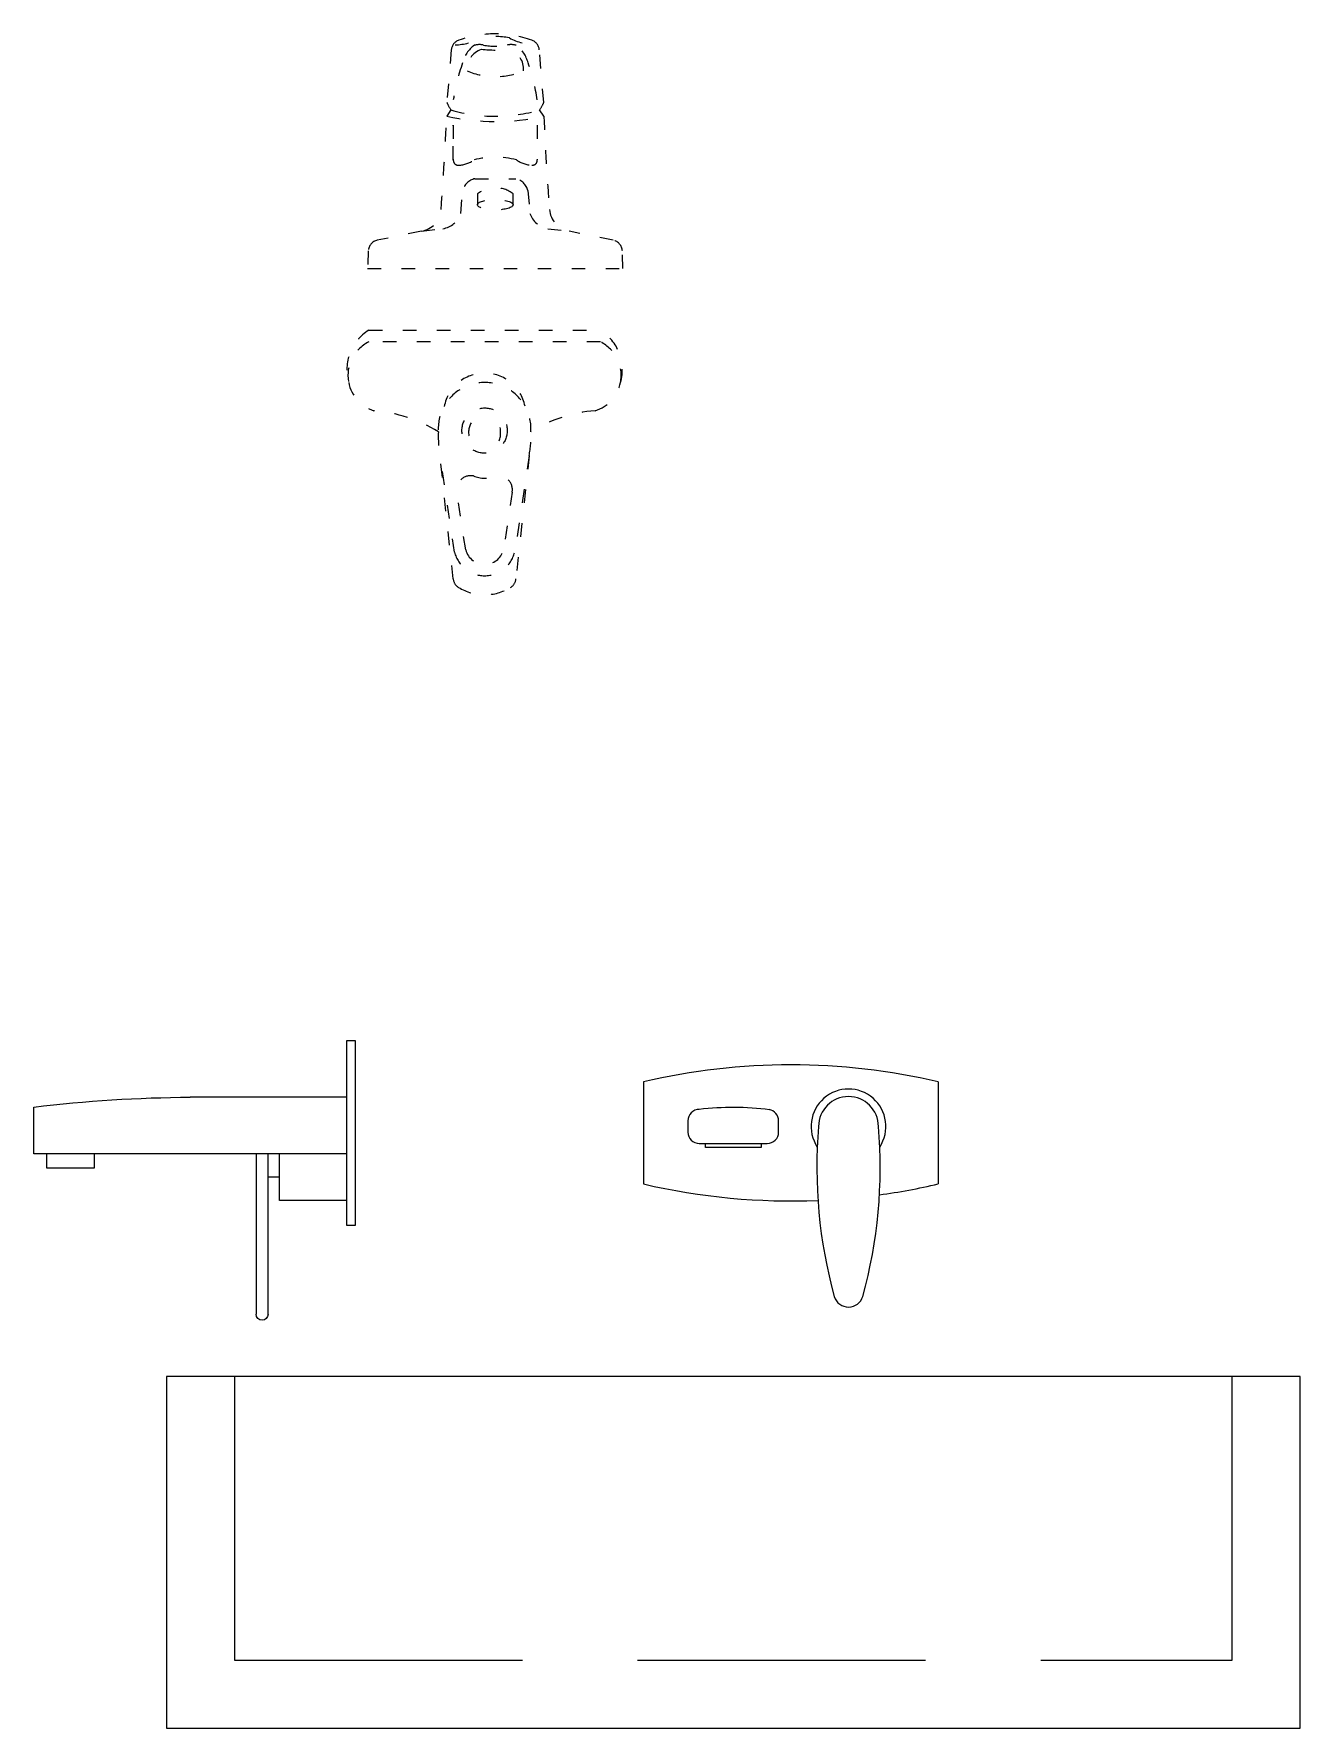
# Model space of a CAD drawing. Header units: millimetres. Extents: x 3162 to 221128, y -144913 to 11496.
# Drawn here: x 182529 to 183087, y -21850 to -21103 of the extents above; entities that cross this region are included whole.
import ezdxf

# ---------------------------------------------------------------- set-up
doc = ezdxf.new("R2010")
doc.units = ezdxf.units.MM
doc.header["$LTSCALE"] = 10
doc.linetypes.add('ACAD_ISO03W100', pattern=[30, 12, -18])
doc.linetypes.add('DASH', pattern=[8.89, 6.35, -2.54])

# ---------------------------------------------------------------- blocks, each defined once
blk = doc.blocks.new('海龙工具_2009100910070541')
at = {"linetype": 'ACAD_ISO03W100', "ltscale": 0.05}
blk.add_lwpolyline([(-20.4, -44.82, 0.119972), (-48.8, -35.49, -0.274112), (-59.94, -23.04, -0.335047), (-51.09, 0), (51.09, 0, -0.335047), (59.94, -23.04, -0.274112), (48.8, -35.49, 0.119972), (20.4, -44.82, -0.057456), (19.64, -55.3), (13.84, -109.69, -0.231762), (11.49, -113.41, -0.282547), (-11.49, -113.41, -0.231762), (-13.84, -109.69), (-19.64, -55.3, -0.057456)], format="xyb", close=True, dxfattribs=at)
at = {"color": 8, "linetype": 'ACAD_ISO03W100', "ltscale": 0.05}
blk.add_lwpolyline([(59.94, -23.04, 0.339575), (51.09, -5.16), (-51.09, -5.16, 0.339575), (-59.94, -23.04)], format="xyb", dxfattribs=at)
at = {"linetype": 'ACAD_ISO03W100', "ltscale": 0.05}
blk.add_lwpolyline([(19.64, -55.3), (13.25, -97.88, -0.782566), (-13.25, -97.88), (-19.64, -55.3)], format="xyb", dxfattribs=at)
at = {"color": 8, "linetype": 'ACAD_ISO03W100', "ltscale": 0.05}
blk.add_lwpolyline([(8.34, -96.88, -0.763333), (-8.34, -96.88), (-12.16, -71.4, -0.526804), (-4.96, -64.25, 0.198636), (4.96, -64.25, -0.526804), (12.16, -71.4)], format="xyb", close=True, dxfattribs=at)
blk.add_circle((0, -44.25), 9.99, dxfattribs=at)
for centre, radius, start, end in [((0.02, -37.08), 18.17, 11.45, 169.20922), ((0.64, -44.88), 7.71, 148.20964, 205.91531), ((-4.36, -45.18), 11.44, 341.42429, 21.37184)]:
    blk.add_arc(centre, radius, start, end, dxfattribs=at)
at = {"linetype": 'ACAD_ISO03W100', "ltscale": 0.05}
blk.add_arc((0, -43.48), 20.44, 356.23685, 183.76315, dxfattribs=at)
blk = doc.blocks.new('海龙工具_2009100910070966')
at = {"linetype": 'ACAD_ISO03W100', "ltscale": 0.05}
blk.add_lwpolyline([(-56.3, 0), (56.3, 0), (56.03, 7.73, 0.346537), (52.03, 12.45), (32.61, 16.42, -0.351645), (23.92, 26.06, -0.008675), (21.39, 67.12), (19.55, 69.92, 0.056979), (21.39, 73.26), (19.41, 96.39, 0.294022), (16.1, 100.68, 0.172231), (-16.1, 100.68, 0.294022), (-19.41, 96.39), (-21.39, 73.26, 0.056979), (-19.55, 69.92), (-21.39, 67.12, -0.008675), (-23.92, 26.06, -0.351645), (-32.61, 16.42), (-52.03, 12.45, 0.346537), (-56.03, 7.73)], format="xyb", close=True, dxfattribs=at)
at = {"color": 8, "linetype": 'ACAD_ISO03W100', "ltscale": 0.05}
for points in [[(-18.51, 74.32, -0.048361), (-14.44, 90.64, -0.18492), (-9.21, 98.41, -0.131598), (-5.22, 98.5, 0.096366), (5.22, 98.5, -0.131598), (9.21, 98.41, -0.18492), (14.44, 90.64, -0.048361), (18.51, 74.32)], [(-17.71, 98.56, 0.112107), (-6.22, 101.65, -0.104885), (6.22, 101.65, 0.112107), (17.71, 98.56)], [(-6.16, 96.59, 0.342751), (-12.44, 87.16, 0.205028), (12.44, 87.16, 0.342751), (6.16, 96.59, -0.056286), (-6.05, 96.71)], [(18.51, 63.19), (18.51, 47.94, -0.47403), (16.07, 45.52, -0.138483), (9.37, 47.86, 0.135855), (-9.37, 47.86, -0.138483), (-16.07, 45.52, -0.47403), (-18.51, 47.94), (-18.51, 63.19), (-18.51, 47.94)], [(-32.61, 16.42), (-23.13, 17.54, 0.276969), (-15.25, 24.29), (-14.36, 34.36, -0.287596), (-9.01, 39.58), (9.01, 39.58, -0.287596), (14.36, 34.36), (15.25, 24.29, 0.276969), (23.13, 17.54), (32.61, 16.42)], [(7.84, 28.11), (7.84, 32.95, 0.336593), (-7.84, 32.95), (-7.84, 28.11)]]:
    blk.add_lwpolyline(points, format="xyb", dxfattribs=at)
at = {"linetype": 'ACAD_ISO03W100', "ltscale": 0.05}
for centre, radius, start, end in [((0, 136.87), 69.76, 253.72221, 286.27779), ((0, 164.87), 100.06, 257.65382, 282.34618)]:
    blk.add_arc(centre, radius, start, end, dxfattribs=at)
at = {"color": 8, "linetype": 'ACAD_ISO03W100', "ltscale": 0.05}
blk.add_ellipse((0, 28.11), major_axis=(7.84, 0), ratio=0.294234, dxfattribs=at)
blk = doc.blocks.new('A$C7C9B3321')
for p, q in [((3.91, 98.38), (72.85, 98.38)), ((141.8, 73.38), (141.8, 94.02)), ((3.91, 73.38), (141.8, 73.38)), ((33.52, 52.87), (33.52, 73.38)), ((38.52, 52.87), (38.52, 73.38)), ((38.52, 73.38), (43.83, 73.38)), ((38.52, 2.65), (38.52, 73.38)), ((43.83, 73.38), (43.83, 2.65)), ((33.52, 63.12), (38.52, 63.12)), ((3.91, 52.87), (33.52, 52.87))]:
    blk.add_line(p, q)
for points in [[(0, 123.31), (3.91, 123.31), (3.91, 41.99), (0, 41.99)], [(115.07, 73.38), (136.3, 73.38), (136.3, 67.26), (115.07, 67.26)]]:
    blk.add_lwpolyline(points, close=True)
for centre, radius, start, end in [((69.79, -497.62), 596.01, 83.06038, 89.70556), ((41.18, 2.65), 2.65, 180, 0)]:
    blk.add_arc(centre, radius, start, end)
blk = doc.blocks.new('A$C7F4E29A5')
for p, q in [((210.39, 285), (210.39, 239.96)), ((340.39, 285), (340.39, 239.96))]:
    blk.add_line(p, q)
at = {"color": 8, "linetype": 'DASH', "ltscale": 2}
for p, q in [((30, 154.99), (30, 30)), ((469.99, 30), (469.99, 154.99)), ((30, 30), (469.99, 30))]:
    blk.add_line(p, q, dxfattribs=at)
blk.add_lwpolyline([(235, 272.82, 0.414214), (230, 267.82), (230, 262.82, 0.414214), (235, 257.82), (265, 257.82, 0.414214), (270, 262.82), (270, 267.82, 0.368766), (265.78, 272.76, 0.368766)], format="xyb")
for points in [[(237.73, 257.82), (262.26, 257.82), (262.26, 256), (237.73, 256)], [(0, 0), (499.99, 0), (499.99, 154.99), (0, 154.99)]]:
    blk.add_lwpolyline(points, close=True)
for centre, radius, start, end in [((275.39, 6.23), 286.25, 76.87512, 103.12488), ((300.82, 265.32), 16.5, 326.61825, 213.38175), ((300.82, 265.32), 13.2, 360, 180), ((250.08, 144.3), 129.4, 82.93096, 96.69197), ((501.44, 247.15), 214.58, 175.14326, 195.36686), ((100.21, 247.15), 214.58, 344.65846, 4.85674), ((275.39, 518.73), 286.25, 256.87512, 272.39258), ((275.39, 518.73), 286.25, 277.84477, 283.12488), ((300.82, 192.29), 6.61, 197.62837, 343.20177)]:
    blk.add_arc(centre, radius, start, end)

msp = doc.modelspace()

# ---------------------------------------------------------------- block references
for name, p in [('海龙工具_2009100910070966', (182732.17, -21206.29)), ('海龙工具_2009100910070541', (182727.45, -21233.52)), ('A$C7F4E29A5', (182587.12, -21849.95))]:
    msp.add_blockref(name, p)
at = {"extrusion": (0, 0, -1), "zscale": -1}
msp.add_blockref('A$C7C9B3321', (-182670.48, -21670.12), dxfattribs=at)

doc.saveas('drawing.dxf')
